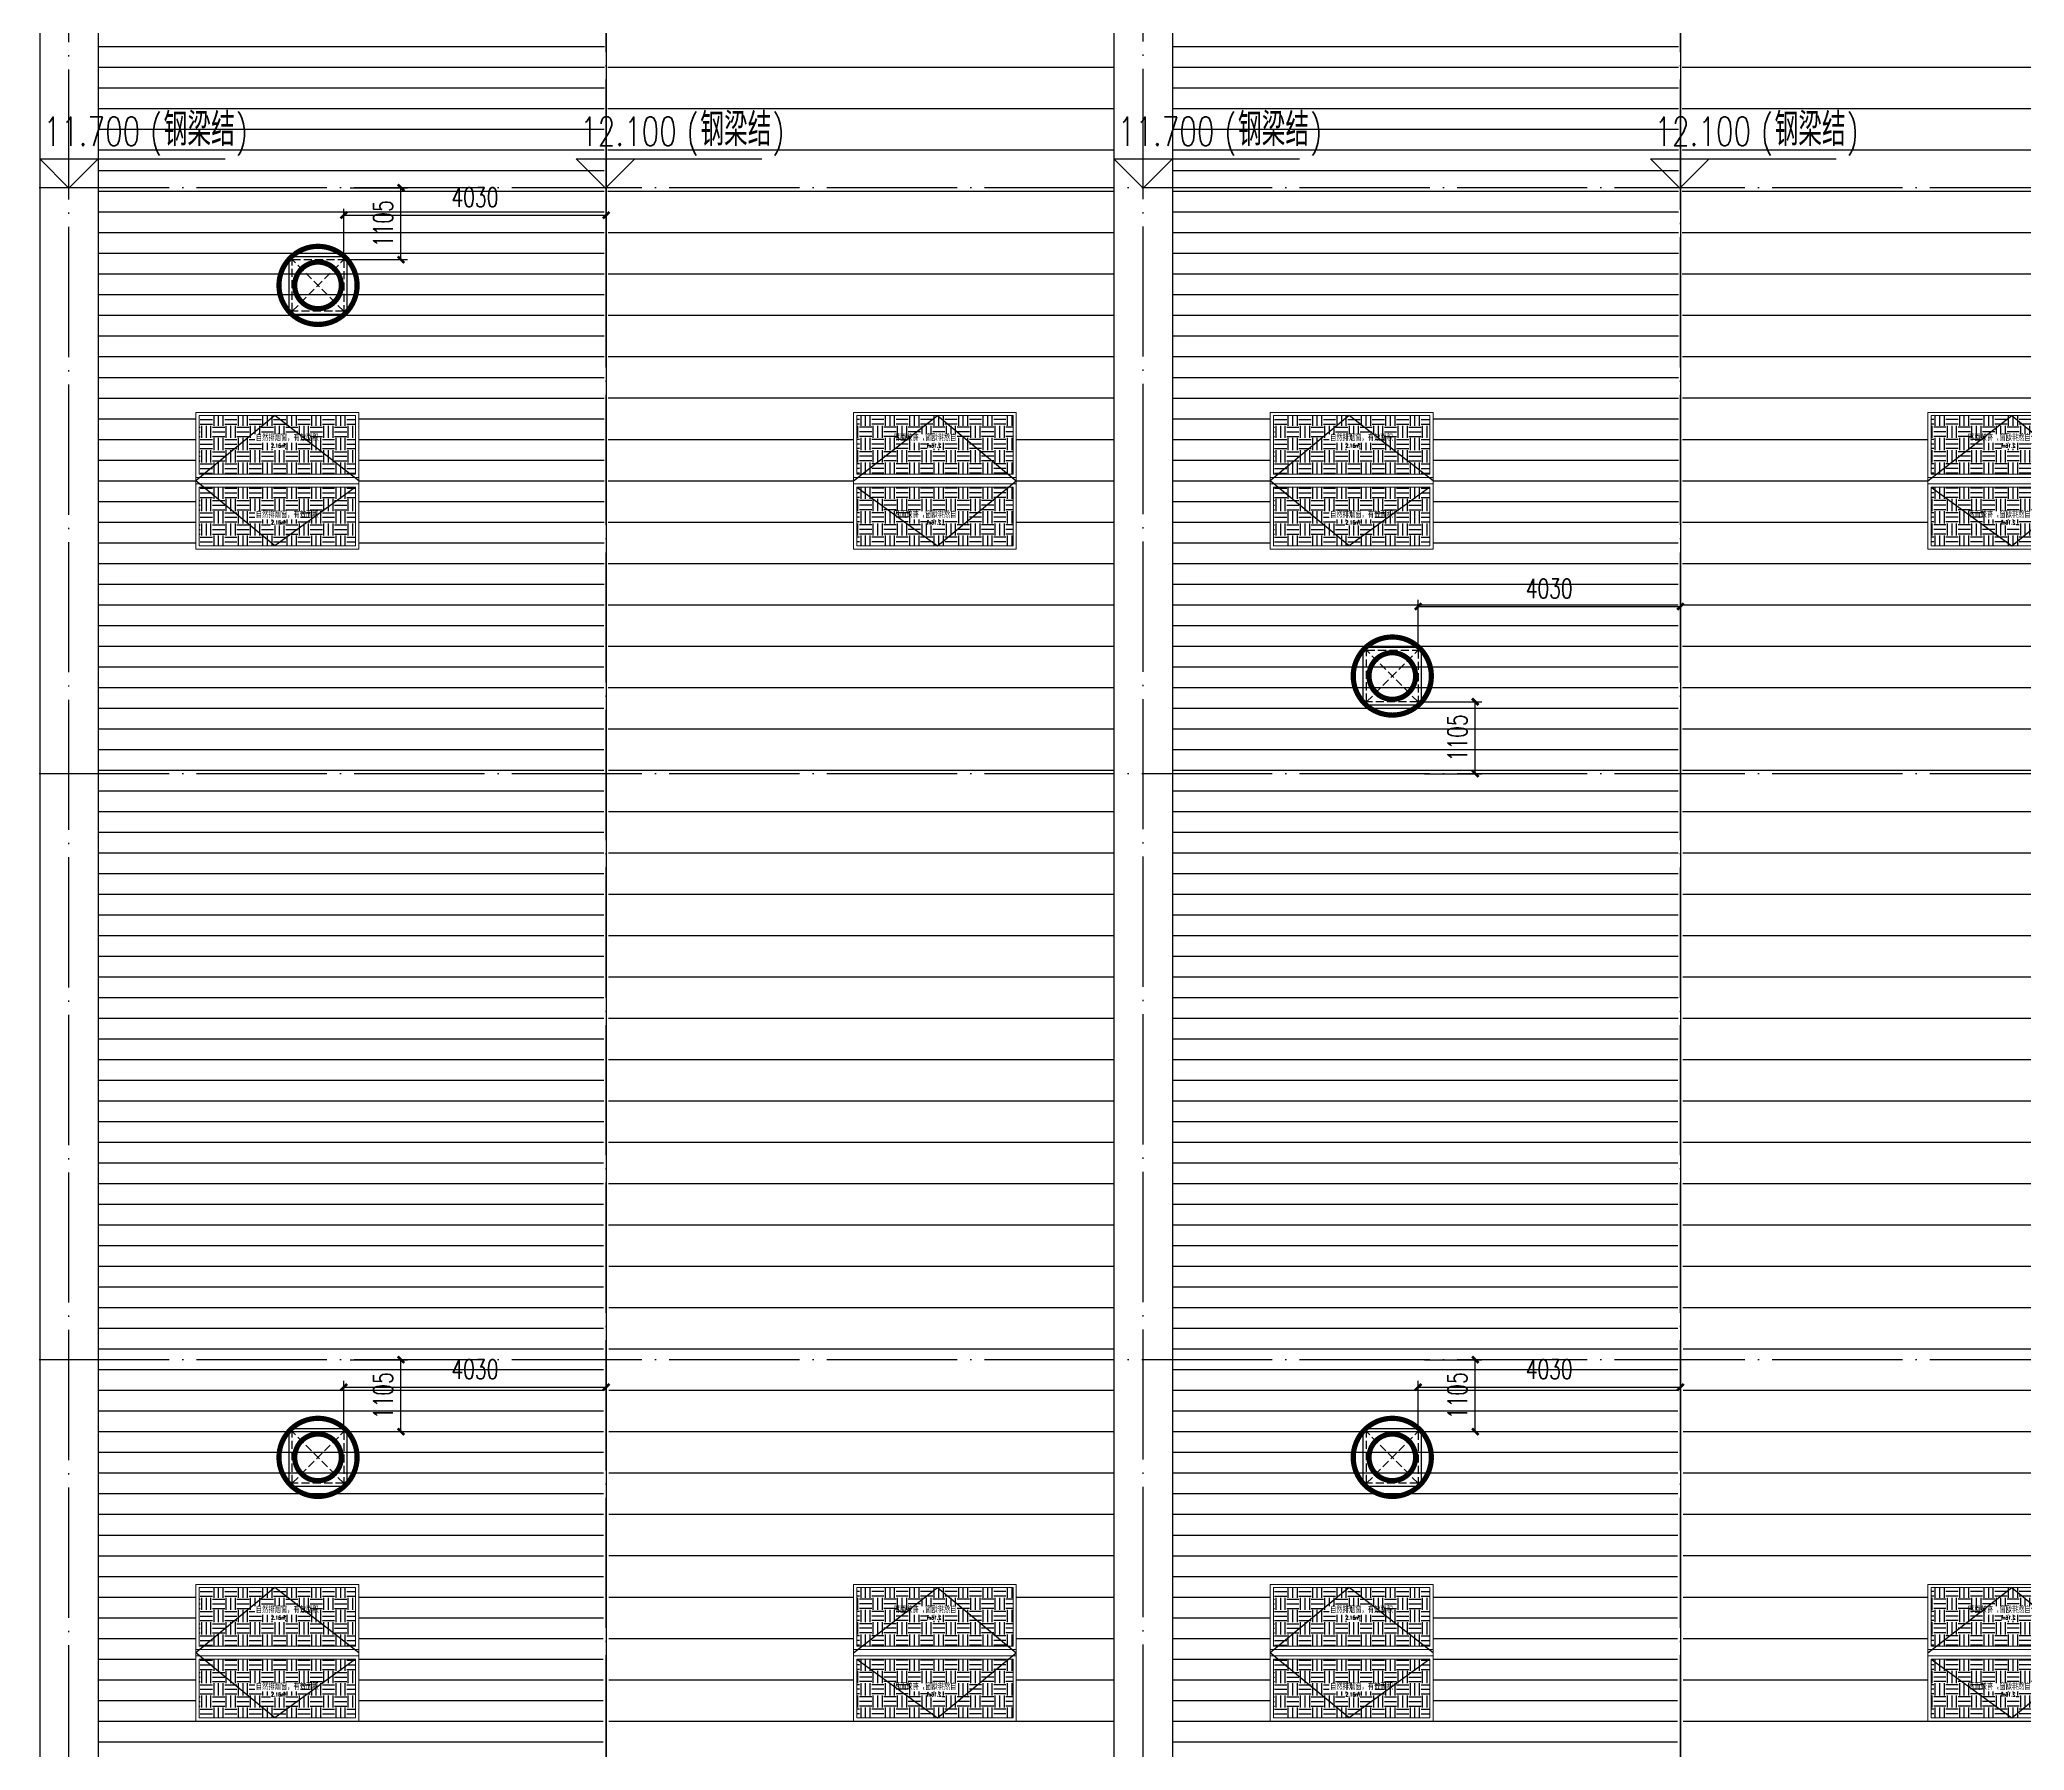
# Model space of a CAD drawing. Extents: x -555607 to 460190, y 498714 to 1664455.
# Drawn here: x 322096 to 352578, y 762821 to 789093 of the extents above; entities that cross this region are included whole.
import ezdxf

# ---------------------------------------------------------------- set-up
doc = ezdxf.new("R2010")
doc.units = 0
doc.header["$LTSCALE"] = 1000
doc.header["$MEASUREMENT"] = 0
for name, pattern in [('DASH', [0.35, 0.25, -0.1]), ('DOTE', [2.42, 2, -0.2, 0.02, -0.2]), ('HIDDEN', [9.525, 6.35, -3.175])]:
    doc.linetypes.add(name, pattern=pattern)
doc.layers.get('Defpoints').update_dxf_attribs({"color": 210})
for name, color, linetype in [('A-AXIS-DOTE', 14, 'DOTE'), ('A-AXIS-DP', 126, 'Continuous'), ('A-AXIS-SYMB', 3, 'Continuous'), ('A-HATCH-2', 251, 'Continuous'), ('A-LIN-V', 9, 'Continuous'), ('A-SFCE', 30, 'Continuous'), ('A-WINDOW', 8, 'Continuous'), ('SPACE', 7, 'Continuous'), ('SPACE_HATCH', 8, 'Continuous'), ('参考线', 8, 'Continuous'), ('外框', 1, 'HIDDEN'), ('暖通', 7, 'Continuous')]:
    doc.layers.add(name, color=color, linetype=linetype)
doc.layers.add('成型线', color=3, linetype='Continuous', lineweight=18)
doc.styles.add('_TCH_DIM', font='SIMPLEX', dxfattribs={"bigfont": 'GBCBIG'})
doc.styles.add('_TCH_DIM_T3', font='SIMPLEX', dxfattribs={"width": 0.705882, "bigfont": 'GBCBIG'})
doc.styles.add('_TCH_SPACE', font='SIMPLEX', dxfattribs={"height": 5, "bigfont": 'GBCBIG'})
doc.dimstyles.new('_TCH_ARCH&&100', dxfattribs={"dimtxt": 297.5, "dimasz": 100, "dimexe": 100, "dimexo": 100, "dimgap": 126.25, "dimtad": 1, "dimdec": 0, "dimzin": 0, "dimdsep": 46, "dimtxsty": '_TCH_DIM_T3', "dimblk": 'ARCHTICK', "dimcen": 0.09, "dimclrt": 7, "dimazin": 2, "dimtfac": 1, "dimtdec": 0, "dimtix": 1, "dimtmove": 2, "dimatfit": 3, "dimfxl": 100, "dimtolj": 1, "dimtzin": 0, "dimarcsym": 0})
pattern_1 = [(180, (0, 0), (-6e-14, -635), [])]
pattern_2 = [(180, (0, 0), (-3e-14, -317.5), [])]
pattern_3 = [(0, (0, 0), (187.5, 187.5), [187.5, -187.5]), (0, (0, 70.31), (187.5, 187.5), [187.5, -187.5]), (0, (0, 140.62), (187.5, 187.5), [187.5, -187.5]), (90, (23.44, 164.06), (-187.5, 187.5), [187.5, -187.5]), (90, (93.75, 164.06), (-187.5, 187.5), [187.5, -187.5]), (90, (164.06, 164.06), (-187.5, 187.5), [187.5, -187.5])]

# ---------------------------------------------------------------- blocks, each defined once
blk = doc.blocks.new('44')
blk.add_wipeout([(277446, 745270), (279946, 745270), (279946, 747370), (277446, 747370)]).dxf.layer = '参考线'
at = {"layer": 'SPACE_HATCH'}
h = blk.add_hatch(dxfattribs=at)
h.set_pattern_fill('土壤', color=250, scale=50, style=0)
h.set_pattern_definition(pattern_3)
h.paths.add_polyline_path([(277496, 746420), (279896, 746420), (279896, 747320), (277496, 747320)])
h.paths.add_polyline_path([(278352, 746904), (279057, 746904), (279057, 747034), (278352, 747034)])
h.paths.add_polyline_path([(278591, 746811), (278817, 746811), (278817, 746895), (278591, 746895)])
h = blk.add_hatch(dxfattribs=at)
h.set_pattern_fill('土壤', color=250, scale=50, style=0)
h.set_pattern_definition(pattern_3)
h.paths.add_polyline_path([(277496, 746220), (279896, 746220), (279896, 745320), (277496, 745320)])
h.paths.add_polyline_path([(278352, 745724), (279057, 745724), (279057, 745854), (278352, 745854)])
h.paths.add_polyline_path([(278591, 745631), (278817, 745631), (278817, 745715), (278591, 745715)])
at = {"layer": '外框', "color": 250}
for points in [[(279946, 746320), (278658, 747320), (277446, 746320)], [(279896, 746220), (278658, 745320), (277446, 746320)]]:
    blk.add_lwpolyline(points, dxfattribs=at)
at = {"layer": '成型线', "color": 8}
for p, q in [((279946, 745270), (279946, 747370)), ((277446, 746370), (279946, 746370)), ((277446, 746270), (279946, 746270)), ((277496, 746420), (279896, 746420)), ((277496, 746220), (279896, 746220))]:
    blk.add_line(p, q, dxfattribs=at)
for points in [[(279946, 745270), (277446, 745270), (277446, 747370), (279946, 747370)], [(277496, 746420), (277496, 747320), (279896, 747320), (279896, 746420)], [(279896, 746220), (279896, 745320), (277496, 745320), (277496, 746220)]]:
    blk.add_lwpolyline(points, dxfattribs=at)
at = {"layer": 'SPACE', "color": 250, "style": '_TCH_SPACE'}
for p in [(278365, 746930), (278365, 745750)]:
    blk.add_text('自然排烟窗，有效面积', height=96.5, dxfattribs=at).set_placement(p)
at = {"layer": 'SPACE', "color": 250, "style": '_TCH_SPACE', "width": 0.705882}
for s, height, p in [('2.16m', 59.5, (278600, 746828)), ('2', 29.8, (278792, 746863)), ('2.16m', 59.5, (278600, 745648)), ('2', 29.8, (278792, 745683))]:
    blk.add_text(s, height=height, dxfattribs=at).set_placement(p)
blk = doc.blocks.new('nr3453464')
at = {"layer": 'A-LIN-V'}
blk.add_blockref('44', (14050, 72000), dxfattribs=at)
at = {"layer": 'A-LIN-V', "xscale": -0.9999999999999998}
blk.add_blockref('44', (581542, 72000), dxfattribs=at)
blk = doc.blocks.new('242343243')
at = {"layer": 'A-WINDOW'}
for p in [(33000, -36000), (49500, -36000), (33000, -54000), (49500, -54000)]:
    blk.add_blockref('nr3453464', p, dxfattribs=at)
blk = doc.blocks.new('fengji')
at = {"layer": '暖通', "color": 7, "linetype": 'DASH', "ltscale": 0.5}
for p, q in [((-395, 395), (395, -395)), ((395, 395), (-395, -395))]:
    blk.add_line(p, q, dxfattribs=at)
at = {"layer": '暖通', "color": 7, "const_width": 79.8}
for points in [[(0, -600, -1), (0, 600, -1)], [(0, -600, 1), (0, 600, 1)]]:
    blk.add_lwpolyline(points, format="xyb", dxfattribs=at)
at = {"layer": '暖通', "color": 7, "ltscale": 0.5}
blk.add_lwpolyline([(-445, 445), (445, 445), (445, -445), (-445, -445)], close=True, dxfattribs=at)
at = {"layer": '暖通', "color": 7, "linetype": 'DASH', "const_width": 79.8}
for points in [[(0, -358, -1), (0, 358, -1)], [(0, -358, 1), (0, 358, 1)]]:
    blk.add_lwpolyline(points, format="xyb", dxfattribs=at)
at = {"layer": '暖通', "color": 7, "linetype": 'DASH', "ltscale": 0.5}
blk.add_lwpolyline([(-395, 395), (395, 395), (395, -395), (-395, -395)], close=True, dxfattribs=at)
blk = doc.blocks.new('_ArchTick')
at = {"color": 0, "linetype": 'ByBlock', "const_width": 0.4}
blk.add_lwpolyline([(-0.5, -0.5), (0.5, 0.5)], dxfattribs=at)
blk = doc.blocks.new('*D663')
at = {"layer": 'A-AXIS-DP', "color": 0, "lineweight": -2, "transparency": 16777216}
for p, q in [((326766, 785815), (326766, 786498)), ((330796, 785815), (330796, 786498)), ((326766, 786398), (330796, 786398))]:
    blk.add_line(p, q, dxfattribs=at)
at = {"layer": 'Defpoints', "color": 0, "transparency": 16777216}
for p in [(330796, 786398), (326766, 785715), (330796, 785715)]:
    blk.add_point(p, dxfattribs=at)
at = {"layer": 'A-AXIS-DP', "color": 0, "lineweight": -2, "transparency": 16777216, "xscale": 100, "yscale": 100, "zscale": 100, "rotation": 180}
blk.add_blockref('_ArchTick', (326766, 786398), dxfattribs=at)
at = {"layer": 'A-AXIS-DP', "color": 0, "lineweight": -2, "transparency": 16777216, "xscale": 100, "yscale": 100, "zscale": 100}
blk.add_blockref('_ArchTick', (330796, 786398), dxfattribs=at)
at = {"layer": 'A-AXIS-DP', "color": 7, "transparency": 16777216, "insert": (328781, 786673), "char_height": 297.5, "attachment_point": 5, "style": '_TCH_DIM_T3'}
blk.add_mtext('\\A1;4030', dxfattribs=at)
blk = doc.blocks.new('*D664')
at = {"layer": 'A-AXIS-DP', "color": 0, "lineweight": -2, "transparency": 16777216}
for p, q in [((326866, 786820), (327745, 786820)), ((327645, 785715), (327645, 786820)), ((326866, 785715), (327745, 785715))]:
    blk.add_line(p, q, dxfattribs=at)
at = {"layer": 'Defpoints', "color": 0, "transparency": 16777216}
for p in [(326766, 786820), (327645, 786820), (326766, 785715)]:
    blk.add_point(p, dxfattribs=at)
at = {"layer": 'A-AXIS-DP', "color": 0, "lineweight": -2, "transparency": 16777216, "xscale": 100, "yscale": 100, "zscale": 100}
for p, rotation in [((327645, 786820), 90), ((327645, 785715), 270)]:
    blk.add_blockref('_ArchTick', p, dxfattribs=dict(at, rotation=rotation))
at = {"layer": 'A-AXIS-DP', "color": 7, "transparency": 16777216, "insert": (327370, 786267), "char_height": 297.5, "attachment_point": 5, "rotation": 90, "style": '_TCH_DIM_T3'}
blk.add_mtext('\\A1;1105', dxfattribs=at)
blk = doc.blocks.new('*D665')
at = {"layer": 'A-AXIS-DP', "color": 0, "lineweight": -2, "transparency": 16777216}
for p, q in [((343266, 779805), (343266, 780488)), ((343266, 780388), (347296, 780388)), ((347296, 779805), (347296, 780488))]:
    blk.add_line(p, q, dxfattribs=at)
at = {"layer": 'Defpoints', "color": 0, "transparency": 16777216}
for p in [(347296, 780388), (343266, 779705), (347296, 779705)]:
    blk.add_point(p, dxfattribs=at)
at = {"layer": 'A-AXIS-DP', "color": 0, "lineweight": -2, "transparency": 16777216, "xscale": 100, "yscale": 100, "zscale": 100, "rotation": 180}
blk.add_blockref('_ArchTick', (343266, 780388), dxfattribs=at)
at = {"layer": 'A-AXIS-DP', "color": 0, "lineweight": -2, "transparency": 16777216, "xscale": 100, "yscale": 100, "zscale": 100}
blk.add_blockref('_ArchTick', (347296, 780388), dxfattribs=at)
at = {"layer": 'A-AXIS-DP', "color": 7, "transparency": 16777216, "insert": (345281, 780663), "char_height": 297.5, "attachment_point": 5, "style": '_TCH_DIM_T3'}
blk.add_mtext('\\A1;4030', dxfattribs=at)
blk = doc.blocks.new('*D666')
at = {"layer": 'A-AXIS-DP', "color": 0, "lineweight": -2, "transparency": 16777216}
for p, q in [((343366, 778925), (344245, 778925)), ((344145, 777820), (344145, 778925)), ((343366, 777820), (344245, 777820))]:
    blk.add_line(p, q, dxfattribs=at)
at = {"layer": 'Defpoints', "color": 0, "transparency": 16777216}
for p in [(343266, 778925), (344145, 778925), (343266, 777820)]:
    blk.add_point(p, dxfattribs=at)
at = {"layer": 'A-AXIS-DP', "color": 0, "lineweight": -2, "transparency": 16777216, "xscale": 100, "yscale": 100, "zscale": 100}
for p, rotation in [((344145, 778925), 90), ((344145, 777820), 270)]:
    blk.add_blockref('_ArchTick', p, dxfattribs=dict(at, rotation=rotation))
at = {"layer": 'A-AXIS-DP', "color": 7, "transparency": 16777216, "insert": (343870, 778372), "char_height": 297.5, "attachment_point": 5, "rotation": 90, "style": '_TCH_DIM_T3'}
blk.add_mtext('\\A1;1105', dxfattribs=at)
blk = doc.blocks.new('*D671')
at = {"layer": 'A-AXIS-DP', "color": 0, "lineweight": -2, "transparency": 16777216}
for p, q in [((326766, 767815), (326766, 768498)), ((330796, 767815), (330796, 768498)), ((326766, 768398), (330796, 768398))]:
    blk.add_line(p, q, dxfattribs=at)
at = {"layer": 'Defpoints', "color": 0, "transparency": 16777216}
for p in [(330796, 768398), (326766, 767715), (330796, 767715)]:
    blk.add_point(p, dxfattribs=at)
at = {"layer": 'A-AXIS-DP', "color": 0, "lineweight": -2, "transparency": 16777216, "xscale": 100, "yscale": 100, "zscale": 100, "rotation": 180}
blk.add_blockref('_ArchTick', (326766, 768398), dxfattribs=at)
at = {"layer": 'A-AXIS-DP', "color": 0, "lineweight": -2, "transparency": 16777216, "xscale": 100, "yscale": 100, "zscale": 100}
blk.add_blockref('_ArchTick', (330796, 768398), dxfattribs=at)
at = {"layer": 'A-AXIS-DP', "color": 7, "transparency": 16777216, "insert": (328781, 768673), "char_height": 297.5, "attachment_point": 5, "style": '_TCH_DIM_T3'}
blk.add_mtext('\\A1;4030', dxfattribs=at)
blk = doc.blocks.new('*D672')
at = {"layer": 'A-AXIS-DP', "color": 0, "lineweight": -2, "transparency": 16777216}
for p, q in [((326866, 768820), (327745, 768820)), ((327645, 767715), (327645, 768820)), ((326866, 767715), (327745, 767715))]:
    blk.add_line(p, q, dxfattribs=at)
at = {"layer": 'Defpoints', "color": 0, "transparency": 16777216}
for p in [(326766, 768820), (327645, 768820), (326766, 767715)]:
    blk.add_point(p, dxfattribs=at)
at = {"layer": 'A-AXIS-DP', "color": 0, "lineweight": -2, "transparency": 16777216, "xscale": 100, "yscale": 100, "zscale": 100}
for p, rotation in [((327645, 768820), 90), ((327645, 767715), 270)]:
    blk.add_blockref('_ArchTick', p, dxfattribs=dict(at, rotation=rotation))
at = {"layer": 'A-AXIS-DP', "color": 7, "transparency": 16777216, "insert": (327370, 768267), "char_height": 297.5, "attachment_point": 5, "rotation": 90, "style": '_TCH_DIM_T3'}
blk.add_mtext('\\A1;1105', dxfattribs=at)
blk = doc.blocks.new('*D698')
at = {"layer": 'A-AXIS-DP', "color": 0, "lineweight": -2, "transparency": 16777216}
for p, q in [((343266, 767815), (343266, 768498)), ((347296, 767815), (347296, 768498)), ((343266, 768398), (347296, 768398))]:
    blk.add_line(p, q, dxfattribs=at)
at = {"layer": 'Defpoints', "color": 0, "transparency": 16777216}
for p in [(347296, 768398), (343266, 767715), (347296, 767715)]:
    blk.add_point(p, dxfattribs=at)
at = {"layer": 'A-AXIS-DP', "color": 0, "lineweight": -2, "transparency": 16777216, "xscale": 100, "yscale": 100, "zscale": 100, "rotation": 180}
blk.add_blockref('_ArchTick', (343266, 768398), dxfattribs=at)
at = {"layer": 'A-AXIS-DP', "color": 0, "lineweight": -2, "transparency": 16777216, "xscale": 100, "yscale": 100, "zscale": 100}
blk.add_blockref('_ArchTick', (347296, 768398), dxfattribs=at)
at = {"layer": 'A-AXIS-DP', "color": 7, "transparency": 16777216, "insert": (345281, 768673), "char_height": 297.5, "attachment_point": 5, "style": '_TCH_DIM_T3'}
blk.add_mtext('\\A1;4030', dxfattribs=at)
blk = doc.blocks.new('*D699')
at = {"layer": 'A-AXIS-DP', "color": 0, "lineweight": -2, "transparency": 16777216}
for p, q in [((343366, 768820), (344245, 768820)), ((344145, 767715), (344145, 768820)), ((343366, 767715), (344245, 767715))]:
    blk.add_line(p, q, dxfattribs=at)
at = {"layer": 'Defpoints', "color": 0, "transparency": 16777216}
for p in [(343266, 768820), (344145, 768820), (343266, 767715)]:
    blk.add_point(p, dxfattribs=at)
at = {"layer": 'A-AXIS-DP', "color": 0, "lineweight": -2, "transparency": 16777216, "xscale": 100, "yscale": 100, "zscale": 100}
for p, rotation in [((344145, 768820), 90), ((344145, 767715), 270)]:
    blk.add_blockref('_ArchTick', p, dxfattribs=dict(at, rotation=rotation))
at = {"layer": 'A-AXIS-DP', "color": 7, "transparency": 16777216, "insert": (343870, 768267), "char_height": 297.5, "attachment_point": 5, "rotation": 90, "style": '_TCH_DIM_T3'}
blk.add_mtext('\\A1;1105', dxfattribs=at)
blk = doc.blocks.new('2312321321')
at = {"layer": '暖通', "rotation": 180}
for p in [(326370.8, 785320), (342870.8, 779320), (326370.8, 767320), (342870.8, 767320)]:
    blk.add_blockref('fengji', p, dxfattribs=at)
at = {"layer": 'A-AXIS-DP'}
for p1, p2, distance, picture, middle in [((326765.8, 785715), (330795.8, 785715), 682.9, '*D663', (328780.8, 786672.9)), ((326765.8, 785715), (326765.8, 786820), -879.2, '*D664', (327370, 786267.5)), ((343265.8, 779705), (347295.8, 779705), 682.9, '*D665', (345280.8, 780662.9)), ((343265.8, 777820), (343265.8, 778925), -879.2, '*D666', (343870, 778372.5)), ((326765.8, 767715), (330795.8, 767715), 682.9, '*D671', (328780.8, 768672.9)), ((326765.8, 767715), (326765.8, 768820), -879.2, '*D672', (327370, 768267.5)), ((343265.8, 767715), (347295.8, 767715), 682.9, '*D698', (345280.8, 768672.9)), ((343265.8, 767715), (343265.8, 768820), -879.2, '*D699', (343870, 768267.5))]:
    dim = blk.add_aligned_dim(p1=p1, p2=p2, distance=distance, dimstyle='_TCH_ARCH&&100', dxfattribs=at)
    dim.commit()
    dim.dimension.update_dxf_attribs({"geometry": picture, "text_midpoint": middle})

msp = doc.modelspace()

# ---------------------------------------------------------------- hatches: boundary and pattern name
at = {"layer": 'A-HATCH-2'}
h = msp.add_hatch(dxfattribs=at)
h.set_pattern_fill('ANSI31', color=250, scale=200, angle=135)
h.set_pattern_definition(pattern_2)
h.paths.add_polyline_path([(322995.8, 832220), (330795.8, 832220), (330795.8, 830430), (330741, 746374.3), (330795.8, 741420), (322995.8, 741420)])
h = msp.add_hatch(dxfattribs=at)
h.set_pattern_fill('ANSI31', color=250, scale=400, angle=135)
h.set_pattern_definition(pattern_1)
h.paths.add_polyline_path([(338595.8, 832220), (330795.8, 832220), (330795.8, 830430), (330850.6, 746374.3), (330795.8, 741420), (338595.8, 741420)])
h = msp.add_hatch(dxfattribs=at)
h.set_pattern_fill('ANSI31', color=250, scale=200, angle=135)
h.set_pattern_definition(pattern_2)
h.paths.add_polyline_path([(339495.8, 832220), (347295.8, 832220), (347295.8, 830430), (347241, 746374.3), (347295.8, 741420), (339495.8, 741420)])
h = msp.add_hatch(dxfattribs=at)
h.set_pattern_fill('ANSI31', color=250, scale=400, angle=135)
h.set_pattern_definition(pattern_1)
h.paths.add_polyline_path([(355095.8, 832220), (347295.8, 832220), (347295.8, 830430), (347350.6, 746374.3), (347295.8, 741420), (355095.8, 741420)])

# ---------------------------------------------------------------- linework, layer by layer
at = {"layer": 'A-AXIS-DOTE', "color": 250}
for p, q in [((322545.8, 735817), (322545.8, 841482.3)), ((330795.8, 735660), (330795.8, 841482.3)), ((339045.8, 735826.1), (339045.8, 841482.3)), ((347295.8, 735660), (347295.8, 841482.3)), ((355545.8, 786820), (237953.6, 786820)), ((355545.8, 777820), (237953.6, 777820)), ((355545.8, 768820), (237953.6, 768820))]:
    msp.add_line(p, q, dxfattribs=at)
at = {"layer": 'A-AXIS-SYMB', "color": 8}
for p, q in [((322545.8, 786811.6), (322095.8, 787261.6)), ((322095.8, 787261.6), (324945.8, 787261.6)), ((322545.8, 786811.6), (322995.8, 787261.6)), ((330787.4, 786811.6), (330337.4, 787261.6)), ((330337.4, 787261.6), (333187.4, 787261.6)), ((330787.4, 786811.6), (331237.4, 787261.6)), ((339045.8, 786811.6), (338595.8, 787261.6)), ((338595.8, 787261.6), (341445.8, 787261.6)), ((339045.8, 786811.6), (339495.8, 787261.6)), ((347287.4, 786811.6), (346837.4, 787261.6)), ((346837.4, 787261.6), (349687.4, 787261.6)), ((347287.4, 786811.6), (347737.4, 787261.6))]:
    msp.add_line(p, q, dxfattribs=at)
at = {"layer": 'A-LIN-V', "color": 8}
for points in [[(322095.8, 832220), (322095.8, 741420)], [(322995.8, 832220), (322995.8, 741420)], [(338595.8, 832220), (338595.8, 741420)], [(339495.8, 832220), (339495.8, 741420)]]:
    msp.add_lwpolyline(points, dxfattribs=at)
at = {"layer": 'A-SFCE', "color": 8}
for p, q in [((330795.8, 832220), (330795.8, 741420)), ((347295.8, 832220), (347295.8, 741420))]:
    msp.add_line(p, q, dxfattribs=at)

# ---------------------------------------------------------------- texts
at = {"layer": 'A-AXIS-SYMB', "color": 8, "style": '_TCH_DIM', "width": 0.705882}
for s, height, p in [('(', 446.2, (323790, 787461.6)), (')', 446.2, (325105.9, 787461.6)), ('(', 446.2, (332031.6, 787461.6)), (')', 446.2, (333347.5, 787461.6)), ('(', 446.2, (340290, 787461.6)), (')', 446.2, (341605.9, 787461.6)), ('(', 446.2, (348531.6, 787461.6)), (')', 446.2, (349847.5, 787461.6)), ('11.700', 446.25, (322155, 787461.6)), ('12.100', 446.25, (330396.6, 787461.6)), ('11.700', 446.25, (338655, 787461.6)), ('12.100', 446.25, (346896.6, 787461.6))]:
    msp.add_text(s, height=height, dxfattribs=at).set_placement(p)
at = {"layer": 'A-AXIS-SYMB', "color": 8, "style": '_TCH_DIM'}
for p in [(324000, 787461.6), (332241.6, 787461.6), (340500, 787461.6), (348741.6, 787461.6)]:
    msp.add_text('钢梁结', height=506.38, dxfattribs=at).set_placement(p)

# ---------------------------------------------------------------- next in the draw order: block references
at = {"layer": 'A-WINDOW'}
msp.add_blockref('242343243', (0, 0), dxfattribs=at)

# ---------------------------------------------------------------- next in the draw order: block references
at = {"layer": '暖通', "color": 7}
msp.add_blockref('2312321321', (0, 0), dxfattribs=at)

doc.saveas('drawing.dxf')
